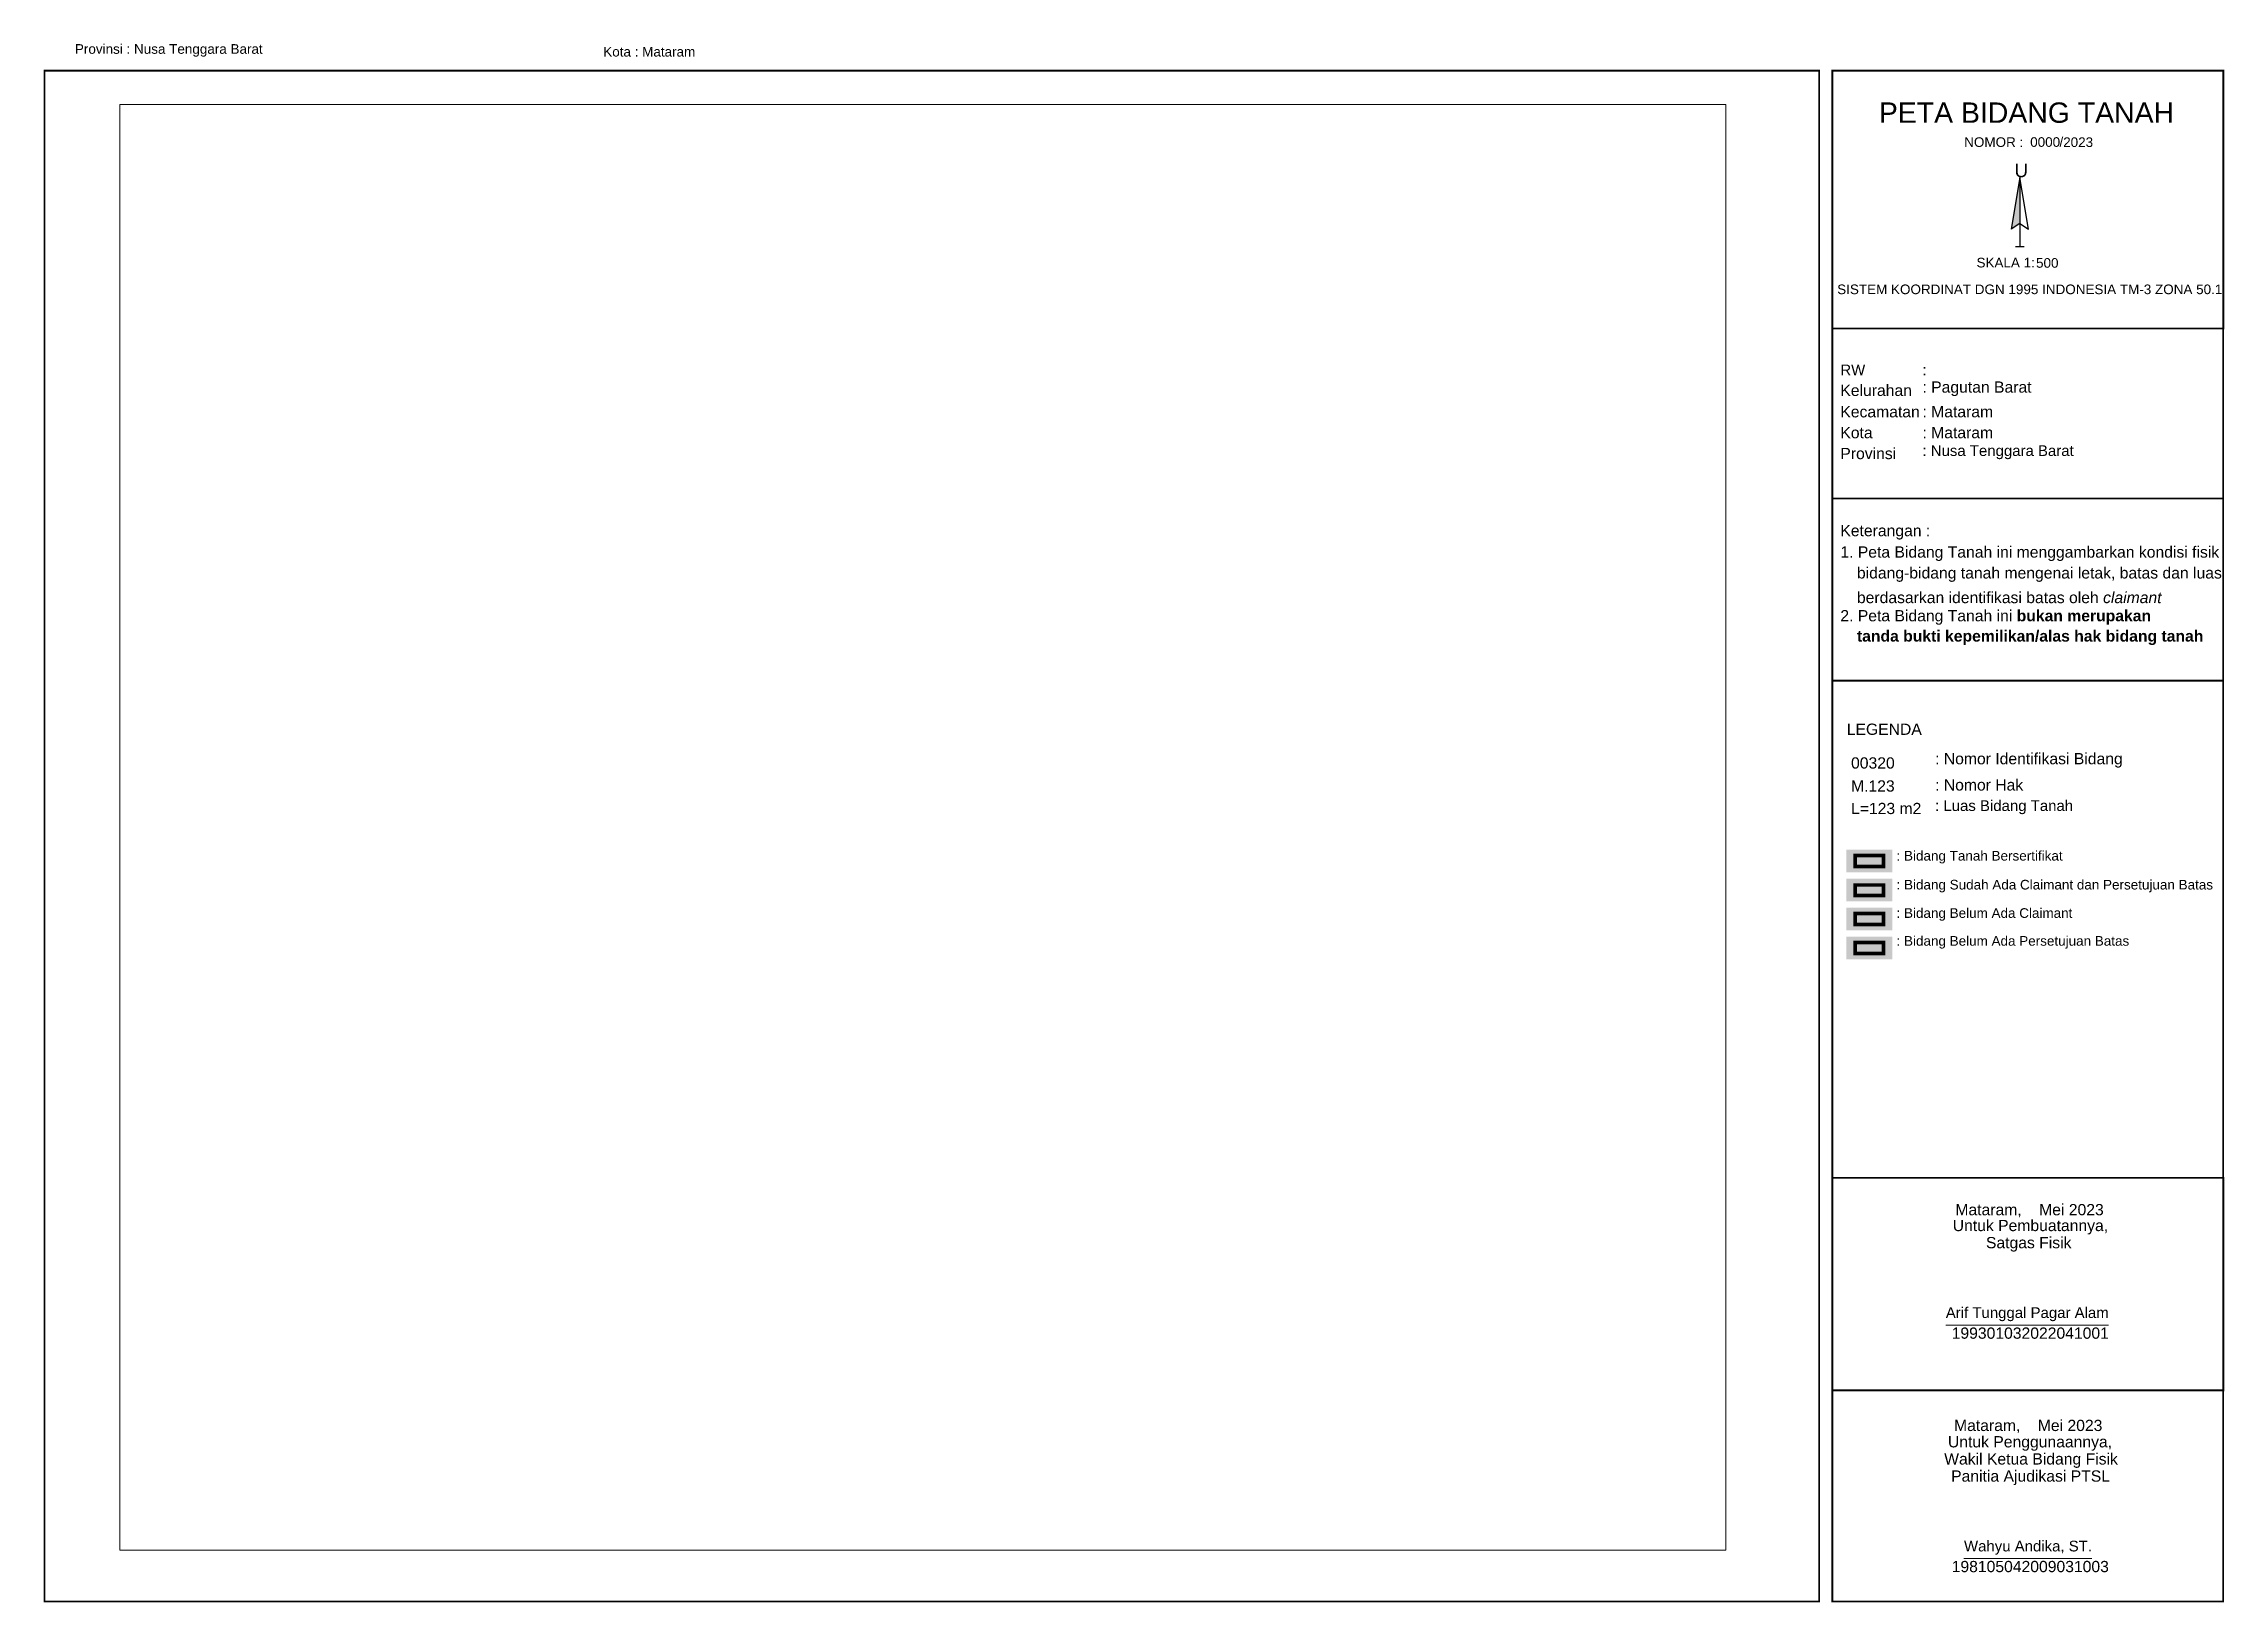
# Paper-space layout '001' of a CAD drawing. Header units: inches, sheet in millimetres. Extents: x 6 to 413, y 4 to 295.
import ezdxf
from ezdxf.enums import TextEntityAlignment as Align

# ---------------------------------------------------------------- set-up
doc = ezdxf.new("R2010")
doc.units = ezdxf.units.IN
doc.header["$MEASUREMENT"] = 0
for name, color, linetype in [('0 @ 1', 7, 'Continuous'), ('110100', 7, 'Continuous'), ('GRIDLAYOUT', 7, 'Continuous'), ('Layout', 7, 'Continuous')]:
    doc.layers.add(name, color=color, linetype=linetype)
doc.styles.get("Standard").update_dxf_attribs({"font": 'arial.ttf'})

# ---------------------------------------------------------------- blocks, each defined once
blk = doc.blocks.new('mata angina')
at = {"layer": '110100'}
blk.add_hatch(color=256, dxfattribs=at).paths.add_polyline_path([(377.14, 260.61), (375.69, 251.92), (377.14, 252.88)])
for p, q in [((377.14, 260.61), (375.69, 251.92)), ((378.59, 251.92), (377.14, 260.61)), ((377.14, 252.88), (375.69, 251.92)), ((377.14, 253.39), (377.14, 253.39)), ((377.14, 252.88), (378.59, 251.92))]:
    blk.add_line(p, q, dxfattribs=at)
for points in [[(377.14, 260.61), (377.14, 249.02)], [(376.42, 249.02), (377.86, 249.02)]]:
    blk.add_lwpolyline(points, dxfattribs=at)
blk = doc.blocks.new('ket2')
at = {"color": 0, "linetype": 'Continuous'}
blk.add_attdef('NOPBT', text='', height=1.8, dxfattribs=at).set_placement((4.43, 22.45), align=Align.RIGHT)
blk.add_attdef('SKALA', (-0.07, -0.13), '', height=1.8, dxfattribs=at)

psp = doc.layouts.new('001')

# ---------------------------------------------------------------- hatches: boundary and pattern name
at = {"layer": 'Layout', "linetype": 'Continuous'}
for points in [[(342.34, 140.09), (342.34, 144.33), (350.9, 144.33), (350.9, 140.09), (342.34, 140.09)], [(342.34, 134.66), (342.34, 138.89), (350.9, 138.89), (350.9, 134.66), (342.34, 134.66)], [(342.34, 129.25), (342.34, 133.48), (350.9, 133.48), (350.9, 129.25), (342.34, 129.25)], [(342.34, 123.83), (342.34, 128.06), (350.9, 128.06), (350.9, 123.83), (342.34, 123.83)]]:
    psp.add_hatch(color=253, dxfattribs=at).paths.add_polyline_path(points)

# ---------------------------------------------------------------- linework, layer by layer
at = {"layer": 'Layout'}
for points, const_width in [([(5.72, 3.9), (5.72, 289.83), (337.26, 289.83), (337.26, 3.9), (5.72, 3.9)], 0.339), ([(339.71, 3.9), (339.71, 289.83), (412.7, 289.83), (412.7, 3.9), (339.71, 3.9), (339.71, 3.9)], 0.339), ([(339.71, 241.68), (339.71, 289.83), (412.77, 289.83), (412.77, 241.68), (339.71, 241.68)], 0.339), ([(339.71, 175.9), (339.71, 209.93), (412.7, 209.93), (412.7, 175.9), (339.71, 175.9)], 0.339), ([(339.71, 43.34), (339.71, 83.05), (412.77, 83.05), (412.77, 43.34), (339.71, 43.34)], 0.339), ([(360.88, 55.52), (391.33, 55.52)], 0.183), ([(364.27, 11.91), (388.19, 11.91)], 0.183)]:
    psp.add_lwpolyline(points, dxfattribs=dict(at, const_width=const_width))
at = {"layer": 'Layout', "color": 191, "const_width": 0.677}
psp.add_lwpolyline([(343.95, 141.19), (343.95, 143.23), (349.27, 143.23), (349.27, 141.19), (343.95, 141.19)], dxfattribs=at)
at = {"layer": 'Layout', "color": 3, "const_width": 0.677}
psp.add_lwpolyline([(343.95, 135.77), (343.95, 137.73), (349.27, 137.73), (349.27, 135.77), (343.95, 135.77)], dxfattribs=at)
at = {"layer": 'Layout', "color": 7, "const_width": 0.677}
psp.add_lwpolyline([(343.95, 130.36), (343.95, 132.39), (349.27, 132.39), (349.27, 130.36), (343.95, 130.36)], dxfattribs=at)
at = {"layer": 'Layout', "color": 1, "const_width": 0.677}
psp.add_lwpolyline([(343.95, 124.94), (343.95, 126.97), (349.27, 126.97), (349.27, 124.94), (343.95, 124.94)], dxfattribs=at)

# ---------------------------------------------------------------- block references
at = {"layer": '0 @ 1', "color": 0, "linetype": 'Continuous'}
psp.add_blockref('ket2', (377.83, 253.16), dxfattribs=at).add_auto_attribs({'SKALA': '500', 'NOPBT': '0000'})
at = {"layer": 'Layout', "xscale": 1.11418868577612, "yscale": 1.11418868577612, "zscale": 1.11418868577612}
psp.add_blockref('mata angina', (-45.47, -20.47), dxfattribs=at)

# ---------------------------------------------------------------- texts
at = {"layer": 'Layout', "attachment_point": 7}
for s, insert, char_height in [('{\\fArial|b0|i0|c0|p18;Provinsi : Nusa Tenggara Barat}', (11.4, 292.45), 1.8), ('{\\fArial|b0|i0|c0|p18;Kota : Mataram}', (110.1, 292.45), 1.8), ('{\\fArial|b0|i0|c0|p18;PETA BIDANG TANAH}', (348.4, 280.05), 3.8), ('{\\fArial|b0|i0|c0|p18;NOMOR : }', (364.34, 275.57), 1.8), ('{\\fArial|b0|i0|c0|p18;/2023}', (382.13, 275.56), 1.8), ('{\\fArial|b0|i0|c0|p18;U}', (373.74, 269.91), 2.5), ('{\\fArial|b0|i0|c0|p18;SKALA 1:   }', (366.64, 253.06), 1.8), ('{\\fArial|b0|i0|c0|p18;SISTEM KOORDINAT DGN 1995 INDONESIA TM-3 ZONA 50.1}', (340.61, 248.07), 1.8), ('{\\fArial|b0|i0|c0|p18;RW}', (341.2, 232.95), 2), ('{\\fArial|b0|i0|c0|p18;: }', (356.54, 232.96), 2), ('{\\fArial|b0|i0|c0|p18;Kelurahan}', (341.2, 229.05), 2.1), ('{\\fArial|b0|i0|c0|p18;: Pagutan Barat}', (356.54, 229.06), 2.1), ('{\\fArial|b0|i0|c0|p18;Kecamatan}', (341.2, 225.05), 2.1), ('{\\fArial|b0|i0|c0|p18;: Mataram}', (356.54, 225.06), 2.1), ('{\\fArial|b0|i0|c0|p18;Kota}', (341.2, 221.15), 2.1), ('{\\fArial|b0|i0|c0|p18;: Mataram}', (356.54, 221.16), 2.1), ('{\\fArial|b0|i0|c0|p18;Provinsi}', (341.2, 217.25), 2.1), ('{\\fArial|b0|i0|c0|p18;: Nusa Tenggara Barat}', (356.54, 217.26), 2), ('{\\fArial|b0|i0|c0|p18;Keterangan :}', (341.2, 202.25), 2.1), ('{\\fArial|b0|i0|c0|p18;1. Peta Bidang Tanah ini menggambarkan kondisi fisik}', (341.2, 198.25), 2.1), ('{\\fArial|b0|i0|c0|p18;bidang-bidang tanah mengenai letak, batas dan luas}', (344.3, 194.35), 2.1), ('{\\fArial|b0|i0|c0|p18;berdasarkan identifikasi batas oleh \\fArial|b0|i1|c0|p18;claimant}', (344.3, 190.35), 2.1), ('{\\fArial|b0|i0|c0|p18;2. Peta Bidang Tanah ini \\fArial|b1|i0|c0|p18;bukan merupakan}', (341.2, 186.35), 2.1), ('{\\fArial|b1|i0|c0|p18;tanda bukti kepemilikan/alas hak bidang tanah}', (344.3, 182.55), 2.1), ('{\\fArial|b0|i0|c0|p18;LEGENDA}', (342.4, 165.75), 2.1), ('{\\fArial|b0|i0|c0|p18;00320}', (343.2, 159.45), 2.1), ('{\\fArial|b0|i0|c0|p18;: Nomor Identifikasi Bidang}', (358.9, 159.65), 2.1), ('{\\fArial|b0|i0|c0|p18;M.123}', (343.2, 155.15), 2.1), ('{\\fArial|b0|i0|c0|p18;: Nomor Hak}', (358.9, 155.35), 2.1), ('{\\fArial|b0|i0|c0|p18;L=123 m2}', (343.2, 150.95), 2.1), ('{\\fArial|b0|i0|c0|p18;: Luas Bidang Tanah}', (358.9, 150.95), 2), ('{\\fArial|b0|i0|c0|p18;: Bidang Tanah Bersertifikat}', (351.7, 141.75), 1.8), ('{\\fArial|b0|i0|c0|p18;: Bidang Sudah Ada Claimant dan Persetujuan Batas}', (351.7, 136.35), 1.8), ('{\\fArial|b0|i0|c0|p18;: Bidang Belum Ada Claimant}', (351.7, 131.05), 1.8), ('{\\fArial|b0|i0|c0|p18;: Bidang Belum Ada Persetujuan Batas}', (351.7, 125.85), 1.8), ('{\\fArial|b0|i0|c0|p18;Mataram,    Mei 2023}', (362.69, 75.65), 2.1), ('{\\fArial|b0|i0|c0|p18;Untuk Pembuatannya,}', (362.2, 72.45), 2.1), ('{\\fArial|b0|i0|c0|p18;Satgas Fisik}', (368.4, 69.25), 2.1), ('{\\fArial|b0|i0|c0|p18;Arif Tunggal Pagar Alam}', (360.9, 56.25), 2), ('{\\fArial|b0|i0|c0|p18;199301032022041001}', (362, 52.95), 2.1), ('{\\fArial|b0|i0|c0|p18;Mataram,    Mei 2023}', (362.44, 35.35), 2.1), ('{\\fArial|b0|i0|c0|p18;Untuk Penggunaannya,}', (361.3, 32.05), 2.1), ('{\\fArial|b0|i0|c0|p18;Wakil Ketua Bidang Fisik}', (360.6, 28.85), 2.1), ('{\\fArial|b0|i0|c0|p18;Panitia Ajudikasi PTSL}', (361.9, 25.65), 2.1), ('{\\fArial|b0|i0|c0|p18;Wahyu Andika, ST.}', (364.3, 12.65), 2), ('{\\fArial|b0|i0|c0|p18;198105042009031003}', (362, 9.35), 2.1)]:
    psp.add_mtext(s, dxfattribs=dict(at, insert=insert, char_height=char_height))

# ---------------------------------------------------------------- viewports
at = {"layer": 'GRIDLAYOUT'}
psp.add_viewport(center=(169.81, 148.51), size=(300, 270), view_center_point=(267145.81, 547822.43), view_height=94.5, dxfattribs=at)

doc.saveas('drawing.dxf')
